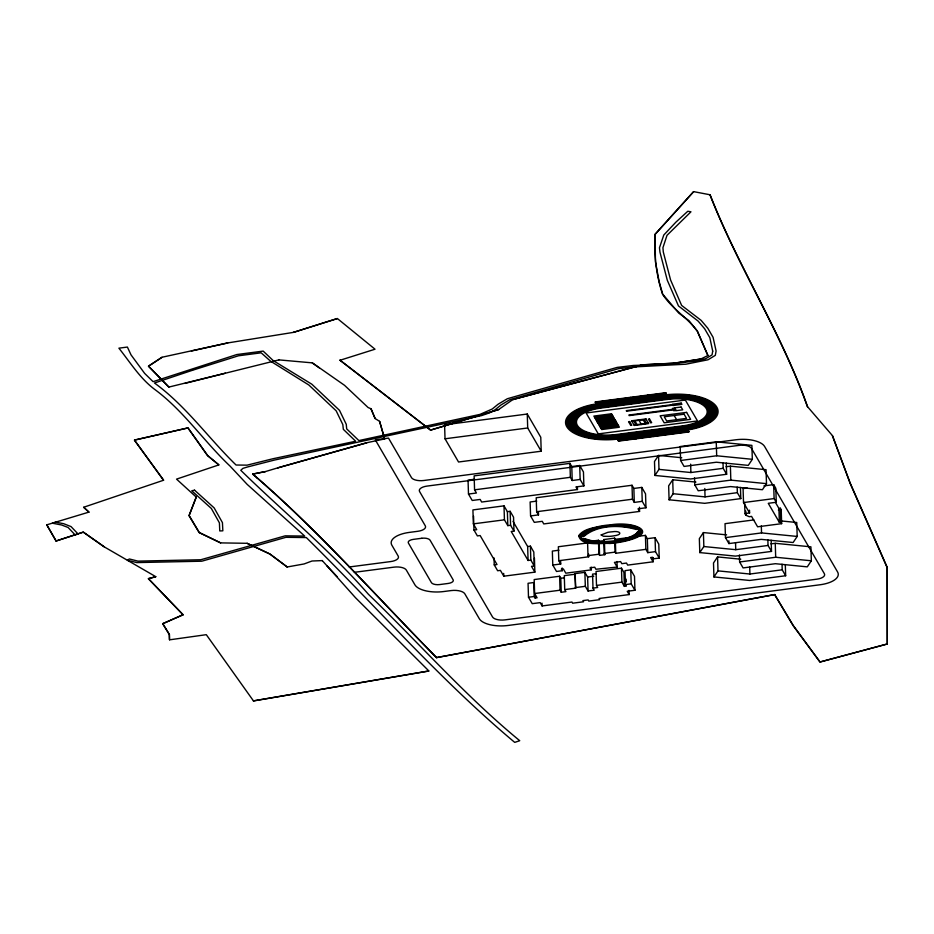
<?xml version="1.0" encoding="UTF-8"?>
<svg xmlns="http://www.w3.org/2000/svg" width="934" height="934" viewBox="0 0 934 934"><rect width="100%" height="100%" fill="white"/><g stroke="black" fill="none" stroke-linecap="round" stroke-linejoin="round"><path stroke-width="1.4" d="M637.607 531.551L637.186 532.754M582.536 536.571C595.717 524.021 619.324 524.464 636.381 528.632A11.803 5.044 -1.8 0 1 637.478 529.251L638.074 529.718M583.902 536.42C597.153 524.931 619.791 524.558 636.229 529.52M640 530.279A11.675 4.985 -1.8 0 1 640.304 531.773L640.304 531.773M640.292 531.866C631.781 542.794 599.43 545.503 583.645 539.747A11.862 5.067 -1.8 0 1 581.193 536.198M220.622 542.888L199.304 532.543L189.158 515.603L196.245 497.098L188.995 515.603L199.152 532.578L220.622 542.888L247.148 543.308L269.879 554.002L287.158 566.938L269.879 554.014L247.09 543.296M581.228 536.198C594.654 523.542 617.502 524.686 634.793 527.243A17.699 7.565 -1.8 0 1 635.283 527.395L636.159 527.687A15.341 6.55 -1.8 0 1 636.953 528.014L637.221 528.13A13.87 5.931 -1.8 0 1 637.91 528.469L638.564 528.866A11.757 5.02 -1.8 0 1 639.907 530.115M278.974 359.894L312.376 362.871L344.541 385.322L368.124 407.551L371.09 408.788L375.118 418.537L370.973 408.847M681.762 457.73L658.552 455.43L654.489 461.501L654.932 475.453L690.576 478.979L726.64 474.274L726.29 463.112M654.932 475.453L658.984 469.382L658.552 455.43M695.912 482.072L672.702 479.772L668.651 485.843L669.083 499.795L704.738 503.321L740.802 498.616L740.452 487.455M669.083 499.795L673.145 493.724L672.702 479.772M726.617 534.867L703.407 532.567L699.344 538.638L699.788 552.589L735.443 556.115L771.507 551.41L771.145 540.249M752.325 459.306L748.274 465.377L716.355 462.225L684.073 466.428L680.617 460.485L680.174 446.534L716.238 441.829L751.893 445.355L752.325 459.306L716.682 455.78L680.617 460.485M699.788 552.589L703.851 546.53L703.407 532.567M740.779 559.209L717.569 556.909L713.506 562.98L713.938 576.932L749.593 580.458L785.657 575.753L785.307 564.591M726.068 466.731L730.4 466.171L766.043 469.697L766.487 483.649L762.424 489.72L730.516 486.567L698.223 490.77L694.768 484.828L694.546 477.846M713.938 576.932L718.001 570.872L717.569 556.909M781.058 520.938L796.749 522.491L797.192 536.443L793.129 542.514L761.21 539.362L728.929 543.576L725.473 537.622L725.029 523.67L753.89 519.911M770.924 543.868L775.255 543.308L810.91 546.834L811.342 560.785L807.28 566.856L775.372 563.704L743.09 567.919L739.623 561.964L739.413 554.994M637.011 532.987C626.399 541.848 595.297 544.09 585.081 538.533M707.809 355.504L697.453 331.185L688.895 320.596L678.82 313.135L662.708 294.163L659.124 281.543L655.434 261.789L655.108 234.376L693.6 191.668L654.944 234.376C654.069 254.62 656.053 274.9 662.545 294.175C671.92 308.862 687.272 317.303 697.289 331.208L707.984 355.492L700.862 358.983L674.126 363.233L642.779 364.855L512.871 399.577L642.732 364.785L674.091 363.163L700.955 359.041M693.565 191.622L710.097 194.786C738.409 267.428 781.735 333.146 807.583 406.757L807.42 406.78C781.583 333.181 738.245 267.474 709.98 194.821L709.98 194.821M191.4 351.021L227.803 342.918L161.967 357.255L148.494 366.175L168.902 387.061L225.327 373.226L184.839 383.43M287.112 566.996L304.11 563.949L312.014 561.007L322.323 560.598M104.421 546.974L83.348 532.123L55.993 541.043L83.219 532.111L104.421 546.974L155.78 576.675L148.459 578.636L155.756 576.733M337.337 318.564L293.404 332.387L337.361 318.517L375.024 349.211L339.988 360.279M384.598 438.887L379.589 421.362L384.715 438.922L366.723 442.739L277.632 467.899L366.793 442.809M163.508 480.204L134.449 440.136L163.637 480.216L83.628 507.267L88.963 512.101L46.735 524.85L56.122 541.055L46.863 524.873M319.451 367.973L312.283 362.929M218.778 464.875L207.71 455.617L187.991 427.9L134.496 440.089L187.944 427.935L207.558 455.64L218.906 464.887L176.538 479.13L196.233 497.075M256.873 477.741L257.025 477.706C321.027 533.361 377.219 597.246 436.633 657.618L436.482 657.653C377.056 597.281 320.876 533.396 256.873 477.741L252.67 474.11L265.268 471.612L252.717 474.063L257.025 477.706M83.756 507.279L88.94 512.147M253.359 700.897L428.858 670.962L355.422 597.643L327.063 565.922L337.034 576.558M327.063 565.922L322.242 560.575M832.392 435.781L850.255 483.228L887.3 567.568L887.3 643.981L819.982 662.031L793.164 625.652L774.66 594.596L793.328 625.628L820.029 661.984L887.3 643.981L887.125 567.58L850.08 483.24L832.556 435.758L807.583 406.757M428.799 671.021L253.476 700.92L206.297 634.676L169.603 639.825M595.343 402.321L665.895 393.109M595.565 402.694L666.117 393.483M595.775 403.056L666.327 393.856M527.266 414.031L444.584 424.818L445.028 438.782L458.536 462.003L541.206 451.215L540.774 437.264L527.266 414.031L527.698 427.982L541.206 451.215M672.573 404.597L626.27 410.633L626.597 411.193L672.9 405.158M594.596 417.358L612.237 415.046M612.914 416.214L595.273 418.514L612.973 416.319M674.628 408.123L672.422 408.415L672.807 409.069L675.002 408.777M445.028 438.782L527.698 427.982M675.142 409.01L628.839 415.046L629.166 415.607L675.469 409.571M595.962 419.693L613.661 417.498M675.597 409.804L673.391 410.084L673.776 410.738L675.982 410.446M596.674 420.919L614.374 418.724M597.386 422.145L615.027 419.845M597.445 422.25L615.086 419.95M598.099 423.371L615.74 421.071M598.157 423.476L615.798 421.176M598.811 424.596L616.51 422.401M631.863 421.269L646.2 419.401M599.523 425.822L617.164 423.522M599.593 425.939L617.222 423.627M600.212 427.001L617.911 424.807M600.947 428.274L618.588 425.962M634.023 424.982L648.359 423.114M617.876 440.007L688.428 430.808M618.098 440.381L688.65 431.181M618.308 440.755L688.86 431.543M468.483 494.051L472.219 500.472L480.158 499.445L481.675 502.037L577.469 489.544L575.939 486.918L583.89 485.902L580.154 479.469L572.215 480.508L571.783 466.556L569.927 463.369L474.133 475.873L474.565 489.825L476.422 493.012L468.483 494.051L468.051 480.088L474.659 479.224M571.783 466.556L579.71 465.517L583.458 471.95L583.89 485.902M474.565 489.825L570.359 477.321L572.215 480.508M658.984 469.382L690.903 472.534L723.185 468.331L726.64 474.274M530.57 515.93L534.306 522.363L542.245 521.324L543.763 523.927L639.556 511.423L638.027 508.808L645.978 507.792L642.242 501.36L634.303 502.399L633.859 488.447L632.014 485.26L536.209 497.752L536.653 511.715L538.509 514.891L530.57 515.93L530.127 501.978L536.746 501.114M633.859 488.447L641.798 487.408L645.534 493.841L645.978 507.792M494.028 557.913L494.238 564.883L497.647 570.744L500.402 570.382L503.788 576.196L534.867 572.145L531.493 566.331L534.248 565.969L530.839 560.108L528.084 560.47L511.225 531.481L513.98 531.119L510.583 525.27L507.827 525.632L507.384 511.68L503.998 505.854L472.919 509.917L473.351 523.869L476.737 529.683L473.982 530.045L473.538 516.093M694.768 484.828L730.832 480.123L766.487 483.649M507.384 511.68L510.139 511.318L513.548 517.167L513.98 531.119M536.653 511.715L632.446 499.211L634.303 502.399M473.351 523.869L504.442 519.818L507.827 525.632M747.247 488.062L743.079 488.61L743.522 502.562L749.582 512.988L744.958 513.595L744.608 502.434M763.942 485.89L773.667 484.618L775.827 488.319L776.259 502.27L768.273 503.309L779.353 522.363L780.789 522.176L781.653 523.67L757.614 526.799L751.566 516.409L749.255 516.712L745.904 515.229L744.958 513.595M673.145 493.724L705.053 496.876L737.346 492.673L740.802 498.616M743.522 502.562L774.111 498.569L776.259 502.27M775.454 502.457L778.909 508.411L780.345 508.224L781.209 509.719L781.653 523.67M778.384 510.081L781.209 509.719M349.211 566.985L390.716 561.567A10.216 4.366 -1.8 0 0 398.199 556.092L391.848 545.176A23.84 10.192 -1.8 0 1 409.326 532.403L417.802 531.294A10.216 4.366 -1.8 0 0 425.285 525.819L375.293 439.844L388.521 438.116L411.485 477.613A10.216 4.366 -1.8 0 0 423.838 480.496L735.805 439.786A23.84 10.192 -1.8 0 1 764.631 446.522L837.588 571.982A23.84 10.192 -1.8 0 1 820.11 584.754L508.143 625.465A23.84 10.192 -1.8 0 1 479.317 618.728L464.805 593.779A11.36 4.857 -1.8 0 0 451.087 590.58L443.72 591.537A23.84 10.192 -1.8 0 1 414.894 584.801L406.302 570.032A10.216 4.366 -1.8 0 0 393.95 567.148L354.395 572.308M512.988 521.312L527.652 546.518L530.407 546.157L533.804 552.017L534.248 565.969M587.556 541.685L588.233 542.852L558.357 546.74L558.801 560.704L588.665 556.804L588 555.637L587.556 541.685L598.472 540.261L599.149 541.428L599.581 555.38L604.847 554.691L604.45 542.129M604.847 554.691L604.17 553.535L603.726 539.572L614.642 538.147L615.319 539.315L615.751 553.267L645.849 549.344L647.776 552.648L655.493 551.632L659.229 558.065L653.496 558.812L652.597 557.283L650.624 557.54L653.088 561.789L627.683 565.105L626.492 563.062L621.811 563.669L620.596 561.579L614.432 562.385L617.152 567.078L595.915 569.25L594.724 567.207L590.031 567.814L591.222 569.857L565.817 573.184L563.342 568.923L561.357 569.191L562.256 570.721L556.524 571.468L552.776 565.035L552.344 551.083L558.952 550.219M599.103 541.428L604.403 540.739L603.726 539.572M615.319 539.315L645.417 535.38L647.332 538.684L647.776 552.648M647.332 538.684L655.049 537.68L658.785 544.113L659.229 558.065M494.238 564.883L496.993 564.533L480.146 535.544L477.379 535.906L473.982 530.045M588 555.637L598.904 554.212L599.581 555.38M604.17 553.535L615.086 552.111L615.751 553.267M725.473 537.622L761.537 532.917L797.192 536.443M552.776 565.035L560.715 564.008L560.634 561.217M703.851 546.53L735.759 549.682L768.04 545.468L771.507 551.41M575.636 588.163L575.204 574.212L564.288 575.636L564.72 589.587L575.636 588.163L574.877 573.651L584.882 572.344L587.614 577.037L588.058 591L594.211 590.195L592.997 588.105L592.565 574.141L596.079 573.686M564.72 589.587L565.911 591.631L561.229 592.249L560.785 578.286L559.606 576.243L534.19 579.559L534.633 593.522L537.108 597.772L535.124 598.029L534.225 596.499L533.793 582.536L528.06 583.283L528.492 597.246L532.228 603.668L540.167 602.64L542.094 605.944L571.97 602.045L572.635 603.201L583.552 601.776L582.874 600.62L588.14 599.932L588.817 601.087L599.721 599.663L599.056 598.507L629.142 594.584L629.014 590.393M629.142 594.584L627.228 591.28L634.945 590.265L634.501 576.313L630.765 569.88L625.033 570.639L625.465 584.591L626.364 586.12L624.379 586.377L623.935 572.425L621.472 568.176L596.055 571.491L596.499 585.443L597.69 587.486L592.997 588.105M560.785 578.286L564.299 577.831M587.614 577.037L593.779 576.231M739.623 561.964L775.687 557.259L811.342 560.785M575.321 587.614L585.326 586.307L588.058 591M534.633 593.522L560.038 590.206L561.229 592.249M596.499 585.443L621.904 582.127L624.379 586.377M528.492 597.246L534.225 596.499M625.465 584.591L631.197 583.843L634.945 590.265M718.001 570.872L749.92 574.025L782.202 569.81L785.657 575.753M375.118 418.537L379.589 421.362M512.836 399.589L498.663 409.536L430.516 430.119L498.803 409.571M162.037 357.325L148.483 366.198L168.856 387.108M584.964 539.49C601.846 543.763 625.453 544.067 638.949 531.761A10.309 4.401 -1.8 0 0 638.681 530.442M584.719 539.362L583.201 538.253M293.381 332.387L227.814 342.918M277.632 467.899L265.279 471.612M225.327 373.226L278.916 359.894M674.173 415.502L676.601 419.681M670.577 432.734L671.441 434.217M648.044 395.035L648.908 396.53M644.262 419.646L646.421 423.371M652.936 435.034L653.8 436.517M630.403 397.347L631.267 398.83M643.164 419.798L645.324 423.511M638.763 419.868L641.46 424.515M634.898 420.872L637.058 424.585M633.789 421.012L635.949 424.737M635.307 437.334L636.171 438.828M612.762 399.647L613.626 401.13M603.551 416.19L609.89 427.107M603.294 416.214L609.645 427.13M558.801 560.704L560.715 564.008M780.345 508.224L780.789 522.176M782.027 564.229L782.202 569.81M778.909 508.411L779.353 522.363M773.667 484.618L774.111 498.569M775.255 543.308L775.687 557.259M767.865 539.887L768.04 545.468M761.315 525.947L761.537 532.917M749.5 510.197L749.582 512.988M749.698 567.043L749.92 574.025M745.776 511.038L745.904 515.229M737.171 487.081L737.346 492.673M735.537 542.701L735.759 549.682M730.4 466.171L730.832 480.123M728.847 540.786L728.929 543.576M723.009 462.739L723.185 468.331M716.238 441.829L716.682 455.78M704.796 488.505L705.053 496.876M690.635 464.163L690.903 472.534M655.049 537.68L655.493 551.632M652.959 557.598L653.088 561.789M645.417 535.38L645.849 549.344M641.798 487.408L642.242 501.36M639.428 507.244L639.556 511.423M632.014 485.26L632.446 499.211M630.765 569.88L631.197 583.843M626.142 579.138L626.235 581.929M621.472 568.176L621.904 582.127M616.977 561.497L617.152 567.078M614.642 538.147L615.086 552.111M598.472 540.261L598.904 554.212M591.14 567.066L591.222 569.857M588.583 554.014L588.665 556.804M584.882 572.344L585.326 586.307M579.71 465.517L580.154 479.469M577.375 486.754L577.469 489.544M569.927 463.369L570.359 477.321M562.163 567.93L562.256 570.721M559.606 576.243L560.038 590.206M542 603.142L542.094 605.944M538.416 512.101L538.509 514.891M534.435 558.193L534.867 572.145M534.984 593.837L535.124 598.029M530.407 546.157L530.839 560.108M527.652 546.518L528.084 560.47M510.139 511.318L510.583 525.27M503.998 505.854L504.442 519.818M503.695 573.406L503.788 576.196M641.693 531.376C637.607 539.98 620.806 541.545 610.474 542.852C600.982 542.782 583.481 545.503 579.909 536.034C587.416 526.788 601.613 526.869 612.552 525.212C621.74 525.667 635.867 522.655 641.693 531.376M601.192 534.937L603.446 536.244L609.272 536.385A19.007 8.126 -1.8 0 0 613.638 535.859C623.667 534.715 620.269 530.395 612.225 531.796A19.007 8.126 -1.8 0 0 607.859 532.322L601.192 534.937M712.712 351.137L712.047 354.897L705.707 358.691L698.153 360.687L668.966 364.19L633.544 365.451L617.117 367.412L507.314 398.748L498.055 404.259L492.265 408.999L479.948 414.404L358.878 440.579L346.677 428.881L346.269 424.316L339.497 410.341L311.851 384.224L273.172 360.559L263.178 351.102L236.804 354.546L153.071 381.667L144.653 373.402L131.029 354.873L127.398 347.063L118.887 348.172C130.456 362.696 140.275 378.924 155.523 390.015C184.185 411.462 204.242 441.759 230.126 466.171L247.16 484.372L304.694 536.069L285.197 535.836L200.787 559.746L137.952 561.124L129.312 558.964L127.409 560.283L136.854 562.595L201.779 561.206L285.909 537.319L306.317 537.564C375.666 605.897 439.996 679.742 514.716 742.378L519.748 740.709C465.424 696.075 418.981 642.977 368.416 594.293C329.34 549.414 283.107 511.797 240.774 470.281L242.945 468.354L247.288 467.035L274.456 460.065L481.675 415.572L489.533 412.84L495.102 409.769L501.009 404.947L509.707 399.764L618.46 368.685L633.801 366.945L685.93 364.19L707.995 359.788L715.316 355.352L716.098 351.009L713.074 337.302L707.809 328.254L701.107 320.339L681.622 305.418L670.589 279.978L663.292 251.958L662.93 247.708L666.993 235.345L690.973 211.796L687.809 211.259L675.947 222.105L663.794 235.006L659.474 247.72L659.953 252.145L667.308 280.282L678.481 305.955L698.072 321.051L704.633 328.733L709.828 337.664L712.712 351.137M578.671 535.672C581.263 546.95 601.251 542.736 609.96 543.483A50.016 21.377 -1.8 0 0 621.577 541.965C661.867 533.723 636.276 520.892 611.525 524.698A50.016 21.377 -1.8 0 0 599.92 526.216C592.588 528.095 583.4 529.088 578.671 535.672M183.029 614.724L162.738 623.69L169.276 634.513L169.498 639.79L169.451 634.501L162.738 623.69L183.146 614.77L148.331 578.613L183.017 614.759M192.509 370.261L154.472 382.998C185.959 405.87 208.399 438.093 236.057 465.015L247.09 465.155L272.938 458.746L355.667 441.245L343.327 429.325L342.825 424.585L336.182 410.843L308.839 384.995L270.521 361.154L261.17 352.818L238.427 355.796L192.509 370.261M77.989 533.898L75.094 534.855L68.1 527.476L61.551 524.978L52.409 523.203L55.725 522.199L63.652 523.694L71.042 526.589L77.989 533.898M340.011 360.232L430.632 430.13L340.011 360.232M194.552 490.163L191.75 490.782L211.341 508.47L219.408 522.853L219.77 530.956L222.841 530.816L222.444 522.643L214.166 507.909L194.552 490.163M774.706 594.561L436.528 657.606L774.706 594.561M665.685 392.735L595.133 401.947L595.997 403.43L666.549 394.23L665.685 392.735M664.611 394.977L598.472 403.605A43.209 18.458 -1.8 0 0 566.798 426.756A43.209 18.458 -1.8 0 0 619.02 438.957L685.171 430.329A43.209 18.458 -1.8 0 0 716.833 407.177A43.209 18.458 -1.8 0 0 664.611 394.977M664.938 395.537L598.787 404.165A41.843 17.886 -1.8 0 0 568.129 426.581A41.843 17.886 -1.8 0 0 618.705 438.408L684.844 429.768A41.843 17.886 -1.8 0 0 715.514 407.352A41.843 17.886 -1.8 0 0 664.938 395.537M665.253 396.098L599.114 404.726A40.477 17.302 -1.8 0 0 569.448 426.418A40.477 17.302 -1.8 0 0 618.378 437.848L684.517 429.22A40.477 17.302 -1.8 0 0 714.183 407.528A40.477 17.302 -1.8 0 0 665.253 396.098M665.58 396.646L599.441 405.286A39.111 16.719 -1.8 0 0 570.767 426.243A39.111 16.719 -1.8 0 0 618.051 437.287L684.19 428.659A39.111 16.719 -1.8 0 0 712.864 407.703A39.111 16.719 -1.8 0 0 665.58 396.646M665.907 397.207L599.768 405.835A37.757 16.135 -1.8 0 0 572.098 426.067A37.757 16.135 -1.8 0 0 617.724 436.727L683.875 428.099A37.757 16.135 -1.8 0 0 711.545 407.866A37.757 16.135 -1.8 0 0 665.907 397.207M666.234 397.767L600.083 406.395A36.391 15.551 -1.8 0 0 573.418 425.892A36.391 15.551 -1.8 0 0 617.409 436.178L683.548 427.538A36.391 15.551 -1.8 0 0 710.225 408.041A36.391 15.551 -1.8 0 0 666.234 397.767M666.549 398.328L600.41 406.955A35.025 14.967 -1.8 0 0 574.737 425.729A35.025 14.967 -1.8 0 0 617.082 435.618L683.221 426.99A35.025 14.967 -1.8 0 0 708.894 408.216A35.025 14.967 -1.8 0 0 666.549 398.328M666.876 398.876L600.737 407.516A33.671 14.384 -1.8 0 0 576.056 425.554A33.671 14.384 -1.8 0 0 616.755 435.057L682.894 426.429A33.671 14.384 -1.8 0 0 707.575 408.392A33.671 14.384 -1.8 0 0 666.876 398.876M667.203 399.437L601.064 408.065A32.305 13.8 -1.8 0 0 577.387 425.379A32.305 13.8 -1.8 0 0 616.428 434.497L682.579 425.869A32.305 13.8 -1.8 0 0 706.256 408.567A32.305 13.8 -1.8 0 0 667.203 399.437M685.346 400.044L586.132 412.991L598.285 433.89L697.5 420.954L685.346 400.044M681.19 403.091L672.363 404.235L673.11 405.519L681.925 404.364L681.19 403.091M611.49 413.774L593.861 416.074L601.694 429.547L619.324 427.247L611.49 413.774M681.108 407.037L674.488 407.889L676.111 410.68L682.731 409.816L681.108 407.037M686.583 412.373L660.128 415.828L664.179 422.798L690.635 419.343L686.583 412.373M645.919 418.934L631.594 420.802L634.291 425.449L648.628 423.581L645.919 418.934M684.097 414.206L664.249 416.786L666.678 420.977L686.525 418.385L684.097 414.206M629.656 421.561L628.559 421.701L630.719 425.414L631.816 425.274L629.656 421.561M649.504 418.969L648.394 419.109L650.566 422.822L651.663 422.682L649.504 418.969M688.218 430.434L617.666 439.634L618.53 441.128L689.082 431.917L688.218 430.434M739.051 445.366L427.083 486.077A10.216 4.366 -1.8 0 0 419.588 491.553L492.545 617A10.216 4.366 -1.8 0 0 504.897 619.884L816.865 579.173A10.216 4.366 -1.8 0 0 824.36 573.698L751.403 448.25A10.216 4.366 -1.8 0 0 739.051 445.366M421.853 538.264L413.377 539.373A6.818 2.907 -1.8 0 0 408.392 543.016L431.426 582.641A6.818 2.907 -1.8 0 0 439.669 584.567L448.133 583.458A6.818 2.907 -1.8 0 0 453.13 579.816L430.084 540.191A6.818 2.907 -1.8 0 0 421.853 538.264"/></g></svg>
